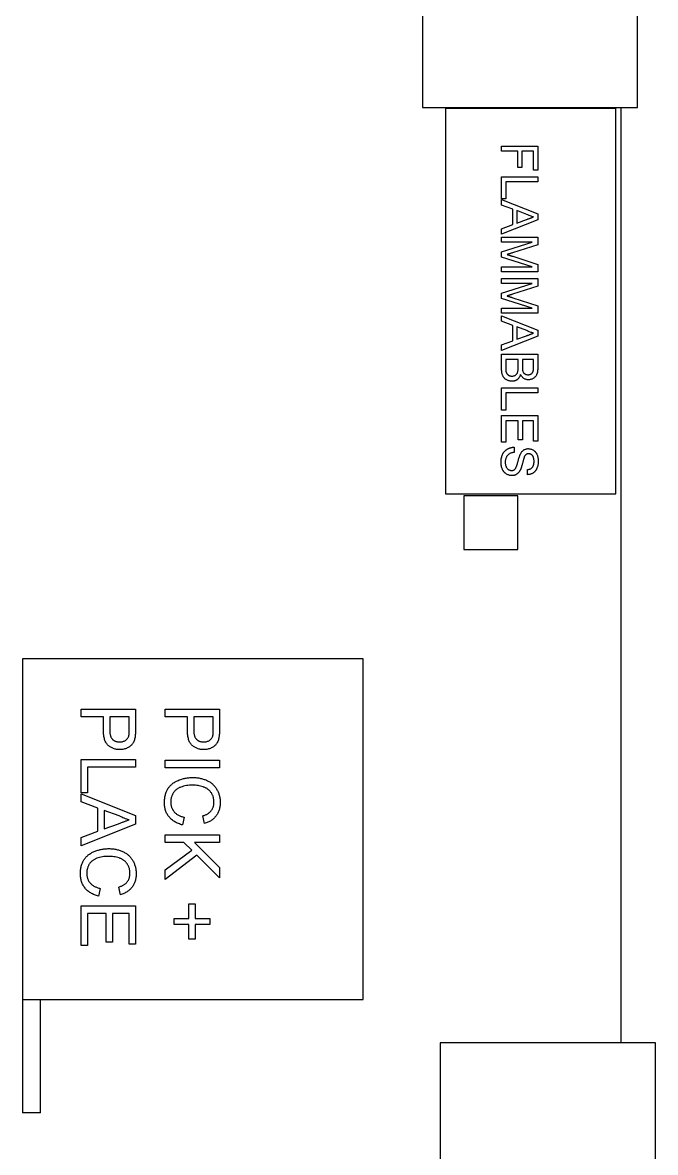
# Model space of a CAD drawing. Header units: inches. Extents: x -978 to -2, y 48 to 749.
# Drawn here: x -72.7 to -2.1, y 248.1 to 374.1 of the extents above; entities that cross this region are included whole.
import ezdxf

# ---------------------------------------------------------------- set-up
doc = ezdxf.new("R2010")
doc.units = ezdxf.units.IN
doc.header["$MEASUREMENT"] = 0

msp = doc.modelspace()

# ---------------------------------------------------------------- linework, layer by layer
at = {"color": 7, "linetype": 'Continuous', "lineweight": 25}
for p, q in [((-28.12, 441.6), (-28.12, 364.6)), ((-4.12, 364.6), (-4.12, 441.6)), ((-28.12, 364.6), (-4.12, 364.6)), ((-25.56, 364.48), (-25.56, 321.48)), ((-6.56, 364.48), (-25.56, 364.48)), ((-6.56, 321.48), (-6.56, 364.48)), ((-6, 364.6), (-6, 260.28)), ((-19.31, 360.29), (-15.26, 360.29)), ((-19.31, 359.72), (-19.31, 360.29)), ((-17.49, 359.72), (-19.31, 359.72)), ((-17.49, 357.91), (-17.49, 359.72)), ((-17.03, 359.72), (-17.03, 357.91)), ((-15.73, 359.72), (-17.03, 359.72)), ((-15.73, 357.6), (-15.73, 359.72)), ((-15.26, 360.29), (-15.26, 357.6)), ((-17.03, 357.91), (-17.49, 357.91)), ((-19.31, 356.87), (-15.26, 356.87)), ((-19.31, 354.38), (-19.31, 356.87)), ((-15.26, 357.6), (-15.73, 357.6)), ((-15.26, 356.87), (-15.26, 356.3)), ((-18.84, 356.3), (-18.84, 354.38)), ((-15.26, 356.3), (-18.84, 356.3)), ((-18.84, 354.38), (-19.31, 354.38)), ((-19.31, 354.31), (-15.26, 352.71)), ((-19.31, 353.71), (-19.31, 354.31)), ((-18.06, 353.25), (-19.31, 353.71)), ((-18.06, 351.52), (-18.06, 353.25)), ((-17.6, 353.08), (-17.6, 351.7)), ((-16.48, 352.66), (-17.6, 353.08)), ((-15.26, 352.06), (-19.31, 350.46)), ((-17.6, 351.7), (-16.53, 352.09)), ((-15.26, 352.71), (-15.26, 352.06)), ((-19.31, 351.06), (-18.06, 351.52)), ((-19.31, 350.46), (-19.31, 351.06)), ((-19.31, 350.13), (-15.26, 350.13)), ((-19.31, 349.56), (-19.31, 350.13)), ((-19.31, 348.49), (-15.89, 349.56)), ((-15.89, 349.56), (-19.31, 349.56)), ((-15.26, 349.27), (-18.1, 348.37)), ((-15.26, 350.13), (-15.26, 349.27)), ((-19.31, 347.89), (-19.31, 348.49)), ((-15.89, 346.81), (-19.31, 347.89)), ((-18.05, 347.99), (-15.26, 347.09)), ((-19.31, 346.81), (-15.89, 346.81)), ((-19.31, 346.24), (-19.31, 346.81)), ((-15.26, 347.09), (-15.26, 346.24)), ((-15.26, 346.24), (-19.31, 346.24)), ((-19.31, 345.51), (-15.26, 345.51)), ((-19.31, 344.94), (-19.31, 345.51)), ((-15.26, 345.51), (-15.26, 344.66)), ((-19.31, 343.87), (-15.89, 344.94)), ((-15.89, 344.94), (-19.31, 344.94)), ((-15.26, 344.66), (-18.1, 343.75)), ((-19.31, 343.28), (-19.31, 343.87)), ((-15.89, 342.2), (-19.31, 343.28)), ((-18.05, 343.37), (-15.26, 342.48)), ((-19.31, 342.2), (-15.89, 342.2)), ((-19.31, 341.63), (-19.31, 342.2)), ((-15.26, 341.63), (-19.31, 341.63)), ((-15.26, 342.48), (-15.26, 341.63)), ((-19.31, 341.35), (-15.26, 339.74)), ((-19.31, 340.74), (-19.31, 341.35)), ((-18.06, 340.28), (-19.31, 340.74)), ((-18.06, 338.56), (-18.06, 340.28)), ((-15.26, 339.1), (-19.31, 337.49)), ((-17.6, 340.11), (-17.6, 338.73)), ((-16.48, 339.7), (-17.6, 340.11)), ((-17.6, 338.73), (-16.53, 339.12)), ((-15.26, 339.74), (-15.26, 339.1)), ((-19.31, 338.1), (-18.06, 338.56)), ((-19.31, 337.49), (-19.31, 338.1)), ((-19.31, 337.06), (-15.26, 337.06)), ((-19.31, 335.54), (-19.31, 337.06)), ((-17.44, 336.49), (-18.84, 336.49)), ((-18.84, 336.49), (-18.84, 335.54)), ((-17.44, 335.6), (-17.44, 336.49)), ((-16.97, 336.49), (-16.97, 335.66)), ((-15.73, 336.49), (-16.97, 336.49)), ((-15.73, 335.72), (-15.73, 336.49)), ((-15.26, 337.06), (-15.26, 335.55)), ((-19.31, 333.33), (-15.26, 333.33)), ((-19.31, 330.84), (-19.31, 333.33)), ((-18.84, 332.76), (-18.84, 330.84)), ((-15.26, 332.76), (-18.84, 332.76)), ((-15.26, 333.33), (-15.26, 332.76)), ((-18.84, 330.84), (-19.31, 330.84)), ((-19.31, 330.22), (-15.26, 330.22)), ((-19.31, 327.26), (-19.31, 330.22)), ((-15.26, 330.22), (-15.26, 327.37)), ((-18.84, 329.65), (-18.84, 327.26)), ((-17.44, 329.65), (-18.84, 329.65)), ((-17.44, 327.52), (-17.44, 329.65)), ((-16.97, 329.65), (-16.97, 327.52)), ((-15.73, 329.65), (-16.97, 329.65)), ((-15.73, 327.37), (-15.73, 329.65)), ((-18.84, 327.26), (-19.31, 327.26)), ((-17.91, 326.69), (-17.91, 326.12)), ((-16.97, 327.52), (-17.44, 327.52)), ((-15.26, 327.37), (-15.73, 327.37)), ((-16.4, 323.63), (-16.4, 324.2)), ((-25.56, 321.48), (-6.56, 321.48)), ((-17.5, 321.28), (-23.5, 321.28)), ((-23.5, 321.28), (-23.5, 315.28)), ((-17.5, 315.28), (-17.5, 321.28)), ((-23.5, 315.28), (-17.5, 315.28)), ((-72.74, 303.11), (-72.74, 252.48)), ((-34.74, 303.11), (-72.74, 303.11)), ((-34.74, 265.11), (-34.74, 303.11)), ((-66.21, 297.48), (-60.14, 297.48)), ((-66.21, 296.63), (-66.21, 297.48)), ((-60.14, 297.48), (-60.14, 295.25)), ((-56.84, 297.48), (-50.77, 297.48)), ((-56.84, 296.63), (-56.84, 297.48)), ((-50.77, 297.48), (-50.77, 295.25)), ((-63.72, 296.63), (-66.21, 296.63)), ((-63.72, 295.14), (-63.72, 296.63)), ((-63.02, 296.63), (-63.02, 295.16)), ((-60.84, 296.63), (-63.02, 296.63)), ((-60.84, 295.18), (-60.84, 296.63)), ((-54.35, 296.63), (-56.84, 296.63)), ((-54.35, 295.14), (-54.35, 296.63)), ((-53.65, 296.63), (-53.65, 295.16)), ((-51.47, 296.63), (-53.65, 296.63)), ((-51.47, 295.18), (-51.47, 296.63)), ((-66.21, 291.88), (-60.14, 291.88)), ((-66.21, 288.15), (-66.21, 291.88)), ((-60.14, 291.88), (-60.14, 291.03)), ((-56.84, 291.81), (-50.77, 291.81)), ((-56.84, 290.95), (-56.84, 291.81)), ((-50.77, 291.81), (-50.77, 290.95)), ((-65.51, 291.03), (-65.51, 288.15)), ((-60.14, 291.03), (-65.51, 291.03)), ((-50.77, 290.95), (-56.84, 290.95)), ((-65.51, 288.15), (-66.21, 288.15)), ((-66.21, 288.05), (-60.14, 285.64)), ((-66.21, 287.14), (-66.21, 288.05)), ((-64.34, 286.45), (-66.21, 287.14)), ((-64.34, 283.86), (-64.34, 286.45)), ((-63.64, 286.19), (-63.64, 284.12)), ((-61.96, 285.57), (-63.64, 286.19)), ((-60.14, 285.64), (-60.14, 284.67)), ((-54.7, 285.43), (-54.9, 284.57)), ((-52.46, 284.73), (-52.64, 285.58)), ((-60.14, 284.67), (-66.21, 282.26)), ((-66.21, 283.17), (-64.34, 283.86)), ((-63.64, 284.12), (-62.05, 284.71)), ((-66.21, 282.26), (-66.21, 283.17)), ((-56.84, 283.48), (-50.77, 283.48)), ((-56.84, 282.63), (-56.84, 283.48)), ((-54.74, 282.63), (-56.84, 282.63)), ((-53.85, 281.74), (-54.74, 282.63)), ((-53.57, 282.63), (-50.77, 279.83)), ((-50.77, 282.63), (-53.57, 282.63)), ((-50.77, 283.48), (-50.77, 282.63)), ((-56.84, 279.56), (-53.85, 281.74)), ((-53.31, 281.2), (-56.84, 278.5)), ((-50.77, 278.66), (-53.31, 281.2)), ((-50.77, 279.83), (-50.77, 278.66)), ((-56.84, 278.5), (-56.84, 279.56)), ((-64.07, 277.49), (-64.27, 276.64)), ((-61.83, 276.79), (-62.01, 277.65)), ((-66.21, 275.55), (-60.14, 275.55)), ((-66.21, 271.12), (-66.21, 275.55)), ((-65.51, 274.69), (-65.51, 271.12)), ((-63.41, 274.69), (-65.51, 274.69)), ((-63.41, 271.5), (-63.41, 274.69)), ((-62.71, 274.69), (-62.71, 271.5)), ((-60.84, 274.69), (-62.71, 274.69)), ((-60.84, 271.27), (-60.84, 274.69)), ((-60.14, 275.55), (-60.14, 271.27)), ((-54.19, 275.78), (-53.49, 275.78)), ((-54.19, 274.15), (-54.19, 275.78)), ((-53.49, 275.78), (-53.49, 274.15)), ((-55.83, 274.15), (-54.19, 274.15)), ((-55.83, 273.45), (-55.83, 274.15)), ((-54.19, 273.45), (-55.83, 273.45)), ((-54.19, 271.82), (-54.19, 273.45)), ((-53.49, 274.15), (-51.86, 274.15)), ((-53.49, 273.45), (-53.49, 271.82)), ((-51.86, 273.45), (-53.49, 273.45)), ((-51.86, 274.15), (-51.86, 273.45)), ((-65.51, 271.12), (-66.21, 271.12)), ((-62.71, 271.5), (-63.41, 271.5)), ((-60.14, 271.27), (-60.84, 271.27)), ((-53.49, 271.82), (-54.19, 271.82)), ((-72.74, 265.11), (-34.74, 265.11)), ((-70.74, 252.48), (-70.74, 265.11)), ((-26.14, 260.28), (-26.14, 183.28)), ((-2.14, 260.28), (-26.14, 260.28)), ((-2.14, 183.28), (-2.14, 260.28)), ((-70.74, 252.48), (-72.74, 252.48))]:
    msp.add_line(p, q, dxfattribs=at)
for points, knots in [([(-16.53, 352.09), (-16.49, 352.1), (-16.41, 352.13), (-16.3, 352.18), (-16.18, 352.22), (-16.08, 352.26), (-15.98, 352.29), (-15.89, 352.32), (-15.81, 352.36), (-15.76, 352.38), (-15.73, 352.39)], [0, 0, 0, 0, 0.153148, 0.299433, 0.436426, 0.565671, 0.686508, 0.799269, 0.903395, 1, 1, 1, 1]), ([(-15.73, 352.39), (-15.79, 352.4), (-15.92, 352.43), (-16.11, 352.5), (-16.3, 352.57), (-16.42, 352.63), (-16.48, 352.66)], [0, 0, 0, 0, 0.247294, 0.495608, 0.746359, 1, 1, 1, 1]), ([(-18.1, 348.37), (-18.13, 348.36), (-18.2, 348.34), (-18.29, 348.31), (-18.37, 348.28), (-18.45, 348.26), (-18.52, 348.24), (-18.58, 348.22), (-18.64, 348.2), (-18.68, 348.19), (-18.69, 348.19)], [0, 0, 0, 0, 0.162526, 0.314315, 0.454978, 0.584519, 0.704567, 0.813495, 0.911681, 1, 1, 1, 1]), ([(-18.69, 348.19), (-18.68, 348.18), (-18.63, 348.17), (-18.57, 348.15), (-18.5, 348.13), (-18.42, 348.1), (-18.34, 348.08), (-18.25, 348.05), (-18.15, 348.02), (-18.09, 348), (-18.05, 347.99)], [0, 0, 0, 0, 0.089205, 0.189833, 0.299233, 0.419261, 0.549207, 0.689074, 0.839579, 1, 1, 1, 1]), ([(-18.1, 343.75), (-18.13, 343.74), (-18.2, 343.72), (-18.29, 343.7), (-18.37, 343.67), (-18.45, 343.65), (-18.52, 343.62), (-18.58, 343.6), (-18.64, 343.59), (-18.68, 343.58), (-18.69, 343.57)], [0, 0, 0, 0, 0.162526, 0.314315, 0.454978, 0.584519, 0.704567, 0.813495, 0.911681, 1, 1, 1, 1]), ([(-18.69, 343.57), (-18.68, 343.56), (-18.63, 343.55), (-18.57, 343.53), (-18.5, 343.51), (-18.42, 343.49), (-18.34, 343.46), (-18.25, 343.43), (-18.15, 343.4), (-18.09, 343.38), (-18.05, 343.37)], [0, 0, 0, 0, 0.089205, 0.189833, 0.299233, 0.419261, 0.549207, 0.689074, 0.839579, 1, 1, 1, 1]), ([(-16.53, 339.12), (-16.49, 339.14), (-16.41, 339.17), (-16.3, 339.21), (-16.18, 339.25), (-16.08, 339.29), (-15.98, 339.33), (-15.89, 339.36), (-15.81, 339.39), (-15.76, 339.41), (-15.73, 339.42)], [0, 0, 0, 0, 0.153148, 0.299433, 0.436426, 0.565671, 0.686508, 0.799269, 0.903395, 1, 1, 1, 1]), ([(-15.73, 339.42), (-15.79, 339.44), (-15.92, 339.47), (-16.11, 339.53), (-16.3, 339.61), (-16.42, 339.67), (-16.48, 339.7)], [0, 0, 0, 0, 0.247294, 0.495608, 0.746359, 1, 1, 1, 1]), ([(-18.15, 334.06), (-18.19, 334.06), (-18.29, 334.06), (-18.42, 334.08), (-18.55, 334.12), (-18.67, 334.17), (-18.78, 334.23), (-18.88, 334.3), (-18.97, 334.38), (-19.05, 334.46), (-19.11, 334.56), (-19.16, 334.66), (-19.21, 334.78), (-19.24, 334.9), (-19.27, 335.04), (-19.29, 335.2), (-19.31, 335.37), (-19.31, 335.48), (-19.31, 335.54)], [0, 0, 0, 0, 0.064255, 0.12736, 0.189472, 0.251721, 0.312027, 0.368675, 0.422681, 0.47406, 0.525774, 0.579622, 0.637375, 0.6984, 0.764357, 0.836315, 0.914678, 1, 1, 1, 1]), ([(-18.84, 335.54), (-18.84, 335.5), (-18.84, 335.43), (-18.84, 335.33), (-18.83, 335.25), (-18.82, 335.21), (-18.82, 335.19)], [0, 0, 0, 0, 0.329395, 0.60519, 0.827887, 1, 1, 1, 1]), ([(-18.82, 335.19), (-18.82, 335.16), (-18.8, 335.11), (-18.78, 335.03), (-18.75, 334.96), (-18.71, 334.9), (-18.67, 334.84), (-18.61, 334.79), (-18.55, 334.74), (-18.48, 334.7), (-18.41, 334.67), (-18.32, 334.64), (-18.23, 334.63), (-18.17, 334.63), (-18.14, 334.63)], [0, 0, 0, 0, 0.088971, 0.172271, 0.250312, 0.324655, 0.397844, 0.473301, 0.551826, 0.634749, 0.721766, 0.810393, 0.903175, 1, 1, 1, 1]), ([(-18.14, 334.63), (-18.1, 334.63), (-18.03, 334.63), (-17.93, 334.65), (-17.83, 334.68), (-17.74, 334.73), (-17.67, 334.79), (-17.6, 334.86), (-17.55, 334.95), (-17.5, 335.04), (-17.48, 335.15), (-17.46, 335.28), (-17.44, 335.43), (-17.44, 335.54), (-17.44, 335.6)], [0, 0, 0, 0, 0.08014, 0.156281, 0.229406, 0.301799, 0.372743, 0.442668, 0.513321, 0.586548, 0.668323, 0.763677, 0.874081, 1, 1, 1, 1]), ([(-16.97, 335.66), (-16.97, 335.63), (-16.97, 335.58), (-16.97, 335.5), (-16.97, 335.43), (-16.96, 335.37), (-16.96, 335.31), (-16.95, 335.26), (-16.94, 335.21), (-16.93, 335.19), (-16.93, 335.17)], [0, 0, 0, 0, 0.16698, 0.320807, 0.463135, 0.594248, 0.712367, 0.819455, 0.915752, 1, 1, 1, 1]), ([(-16.93, 335.17), (-16.92, 335.14), (-16.89, 335.08), (-16.85, 335), (-16.79, 334.93), (-16.72, 334.88), (-16.64, 334.83), (-16.56, 334.8), (-16.46, 334.79), (-16.4, 334.78), (-16.36, 334.78)], [0, 0, 0, 0, 0.132377, 0.255195, 0.373722, 0.490011, 0.607812, 0.73111, 0.859997, 1, 1, 1, 1]), ([(-16.36, 334.78), (-16.33, 334.78), (-16.26, 334.78), (-16.17, 334.8), (-16.08, 334.83), (-16, 334.87), (-15.93, 334.92), (-15.87, 334.98), (-15.82, 335.06), (-15.79, 335.12), (-15.77, 335.18), (-15.76, 335.24), (-15.75, 335.3), (-15.74, 335.37), (-15.74, 335.45), (-15.73, 335.53), (-15.73, 335.62), (-15.73, 335.69), (-15.73, 335.72)], [0, 0, 0, 0, 0.076011, 0.148136, 0.217788, 0.286768, 0.354043, 0.418611, 0.483636, 0.55023, 0.586928, 0.629158, 0.677238, 0.730043, 0.788863, 0.85375, 0.92411, 1, 1, 1, 1]), ([(-15.26, 335.55), (-15.26, 335.51), (-15.26, 335.44), (-15.27, 335.33), (-15.28, 335.23), (-15.29, 335.13), (-15.31, 335.04), (-15.33, 334.96), (-15.36, 334.88), (-15.4, 334.78), (-15.45, 334.67), (-15.54, 334.56), (-15.65, 334.45), (-15.77, 334.37), (-15.9, 334.3), (-16.03, 334.25), (-16.17, 334.22), (-16.26, 334.21), (-16.31, 334.21)], [0, 0, 0, 0, 0.058732, 0.114603, 0.167657, 0.217967, 0.265775, 0.311171, 0.353792, 0.394745, 0.472806, 0.549192, 0.62478, 0.702625, 0.779741, 0.854063, 0.927155, 1, 1, 1, 1]), ([(-17.18, 334.82), (-17.19, 334.79), (-17.21, 334.73), (-17.24, 334.65), (-17.28, 334.57), (-17.32, 334.49), (-17.37, 334.42), (-17.42, 334.36), (-17.48, 334.3), (-17.54, 334.25), (-17.61, 334.21), (-17.68, 334.17), (-17.75, 334.13), (-17.82, 334.1), (-17.9, 334.08), (-17.98, 334.07), (-18.06, 334.06), (-18.12, 334.06), (-18.15, 334.06)], [0, 0, 0, 0, 0.070464, 0.137957, 0.203579, 0.267692, 0.330186, 0.391534, 0.452664, 0.513154, 0.573454, 0.632968, 0.692332, 0.751474, 0.812187, 0.872962, 0.93542, 1, 1, 1, 1]), ([(-16.31, 334.21), (-16.35, 334.21), (-16.44, 334.22), (-16.57, 334.25), (-16.69, 334.29), (-16.81, 334.36), (-16.92, 334.45), (-17.02, 334.55), (-17.11, 334.68), (-17.16, 334.77), (-17.18, 334.82)], [0, 0, 0, 0, 0.1158427, 0.2305685, 0.3473546, 0.4682527, 0.5923026, 0.7199702, 0.8556004, 1, 1, 1, 1]), ([(-19.36, 325), (-19.36, 325.04), (-19.36, 325.13), (-19.35, 325.25), (-19.34, 325.38), (-19.32, 325.49), (-19.29, 325.6), (-19.26, 325.71), (-19.23, 325.81), (-19.19, 325.9), (-19.15, 325.99), (-19.1, 326.07), (-19.04, 326.15), (-18.98, 326.23), (-18.91, 326.3), (-18.84, 326.36), (-18.76, 326.42), (-18.68, 326.48), (-18.59, 326.52), (-18.5, 326.57), (-18.41, 326.6), (-18.32, 326.63), (-18.22, 326.66), (-18.12, 326.68), (-18.01, 326.69), (-17.94, 326.69), (-17.91, 326.69)], [0, 0, 0, 0, 0.052493, 0.102825, 0.151397, 0.198033, 0.242876, 0.285999, 0.327849, 0.368395, 0.407852, 0.446838, 0.485166, 0.523341, 0.561602, 0.59992, 0.638496, 0.677791, 0.71729, 0.756605, 0.796068, 0.835886, 0.875714, 0.916263, 0.95776, 1, 1, 1, 1]), ([(-17.19, 325.94), (-17.17, 325.99), (-17.12, 326.08), (-17.03, 326.2), (-16.93, 326.31), (-16.82, 326.39), (-16.71, 326.46), (-16.58, 326.5), (-16.45, 326.53), (-16.36, 326.54), (-16.32, 326.54)], [0, 0, 0, 0, 0.144805, 0.279512, 0.406394, 0.527502, 0.645393, 0.761885, 0.878942, 1, 1, 1, 1]), ([(-16.32, 326.54), (-16.27, 326.53), (-16.17, 326.53), (-16.02, 326.5), (-15.88, 326.44), (-15.77, 326.38), (-15.69, 326.32), (-15.62, 326.27), (-15.57, 326.22), (-15.52, 326.15), (-15.47, 326.09), (-15.42, 326.02), (-15.38, 325.94), (-15.33, 325.84), (-15.28, 325.69), (-15.24, 325.52), (-15.22, 325.33), (-15.21, 325.2), (-15.21, 325.13)], [0, 0, 0, 0, 0.074995, 0.149165, 0.223664, 0.300412, 0.33957, 0.378921, 0.418096, 0.45823, 0.498427, 0.539708, 0.582216, 0.625824, 0.715481, 0.807384, 0.901634, 1, 1, 1, 1]), ([(-17.91, 326.12), (-17.96, 326.12), (-18.06, 326.1), (-18.2, 326.07), (-18.32, 326.03), (-18.43, 325.97), (-18.53, 325.9), (-18.62, 325.82), (-18.7, 325.71), (-18.77, 325.59), (-18.82, 325.46), (-18.86, 325.32), (-18.89, 325.18), (-18.89, 325.07), (-18.89, 325.02)], [0, 0, 0, 0, 0.093796, 0.180188, 0.260363, 0.334847, 0.407093, 0.481448, 0.559271, 0.64227, 0.728586, 0.815978, 0.906035, 1, 1, 1, 1]), ([(-17.64, 324.53), (-17.63, 324.54), (-17.62, 324.58), (-17.6, 324.63), (-17.58, 324.7), (-17.56, 324.77), (-17.53, 324.86), (-17.51, 324.96), (-17.48, 325.08), (-17.44, 325.19), (-17.41, 325.32), (-17.38, 325.43), (-17.35, 325.54), (-17.32, 325.63), (-17.28, 325.72), (-17.25, 325.8), (-17.22, 325.87), (-17.2, 325.92), (-17.19, 325.94)], [0, 0, 0, 0, 0.0312, 0.070487, 0.117215, 0.171576, 0.234122, 0.303963, 0.382156, 0.467646, 0.554335, 0.635074, 0.710037, 0.779092, 0.842966, 0.901001, 0.953246, 1, 1, 1, 1]), ([(-16.64, 325.82), (-16.65, 325.81), (-16.68, 325.78), (-16.71, 325.72), (-16.75, 325.65), (-16.78, 325.56), (-16.82, 325.46), (-16.85, 325.35), (-16.89, 325.22), (-16.93, 325.08), (-16.96, 324.94), (-17, 324.8), (-17.03, 324.68), (-17.06, 324.57), (-17.09, 324.47), (-17.12, 324.38), (-17.15, 324.3), (-17.17, 324.25), (-17.18, 324.23)], [0, 0, 0, 0, 0.032743, 0.07241, 0.119611, 0.174673, 0.237345, 0.308352, 0.38763, 0.474784, 0.563332, 0.645136, 0.720203, 0.789134, 0.851497, 0.907331, 0.956969, 1, 1, 1, 1]), ([(-16.28, 325.97), (-16.32, 325.96), (-16.38, 325.96), (-16.48, 325.93), (-16.57, 325.89), (-16.61, 325.84), (-16.64, 325.82)], [0, 0, 0, 0, 0.262741, 0.509957, 0.753327, 1, 1, 1, 1]), ([(-15.21, 325.13), (-15.21, 325.06), (-15.22, 324.92), (-15.24, 324.72), (-15.29, 324.53), (-15.34, 324.38), (-15.39, 324.27), (-15.43, 324.19), (-15.48, 324.12), (-15.53, 324.05), (-15.58, 323.99), (-15.64, 323.93), (-15.71, 323.88), (-15.8, 323.81), (-15.92, 323.74), (-16.07, 323.69), (-16.23, 323.64), (-16.35, 323.64), (-16.4, 323.63)], [0, 0, 0, 0, 0.100475, 0.195644, 0.286083, 0.372983, 0.415026, 0.456052, 0.495939, 0.535566, 0.574087, 0.612519, 0.651081, 0.689513, 0.766237, 0.84235, 0.919974, 1, 1, 1, 1]), ([(-16.4, 324.2), (-16.37, 324.21), (-16.32, 324.21), (-16.24, 324.23), (-16.16, 324.26), (-16.09, 324.28), (-16.02, 324.32), (-15.96, 324.36), (-15.91, 324.41), (-15.86, 324.46), (-15.82, 324.52), (-15.78, 324.58), (-15.75, 324.66), (-15.72, 324.73), (-15.7, 324.82), (-15.69, 324.91), (-15.68, 325.01), (-15.68, 325.08), (-15.68, 325.11)], [0, 0, 0, 0, 0.067155, 0.131403, 0.192732, 0.251253, 0.307704, 0.362699, 0.417778, 0.472304, 0.527873, 0.58523, 0.645057, 0.707952, 0.774434, 0.84494, 0.920404, 1, 1, 1, 1]), ([(-15.68, 325.11), (-15.68, 325.15), (-15.68, 325.22), (-15.69, 325.32), (-15.7, 325.41), (-15.72, 325.49), (-15.75, 325.57), (-15.77, 325.64), (-15.81, 325.71), (-15.85, 325.76), (-15.9, 325.81), (-15.95, 325.85), (-16, 325.89), (-16.05, 325.92), (-16.1, 325.94), (-16.16, 325.95), (-16.22, 325.96), (-16.26, 325.97), (-16.28, 325.97)], [0, 0, 0, 0, 0.091511, 0.177143, 0.257108, 0.331198, 0.400592, 0.465625, 0.526973, 0.585443, 0.641399, 0.695044, 0.746782, 0.796959, 0.847545, 0.897439, 0.947649, 1, 1, 1, 1]), ([(-18.16, 323.53), (-18.21, 323.53), (-18.32, 323.54), (-18.47, 323.57), (-18.62, 323.63), (-18.74, 323.69), (-18.83, 323.76), (-18.9, 323.81), (-18.96, 323.87), (-19.01, 323.93), (-19.07, 324), (-19.12, 324.07), (-19.16, 324.15), (-19.22, 324.26), (-19.27, 324.41), (-19.32, 324.6), (-19.35, 324.79), (-19.36, 324.93), (-19.36, 325)], [0, 0, 0, 0, 0.074816, 0.148535, 0.223872, 0.301297, 0.340894, 0.38034, 0.420127, 0.45995, 0.500831, 0.541907, 0.584439, 0.62808, 0.717267, 0.80786, 0.901925, 1, 1, 1, 1]), ([(-18.89, 325.02), (-18.89, 324.98), (-18.89, 324.89), (-18.87, 324.76), (-18.84, 324.64), (-18.8, 324.53), (-18.75, 324.43), (-18.69, 324.34), (-18.62, 324.26), (-18.53, 324.2), (-18.45, 324.16), (-18.36, 324.12), (-18.28, 324.1), (-18.22, 324.1), (-18.19, 324.1)], [0, 0, 0, 0, 0.105584, 0.205868, 0.300947, 0.393002, 0.480949, 0.562874, 0.641461, 0.717742, 0.791772, 0.862716, 0.931777, 1, 1, 1, 1]), ([(-18.19, 324.1), (-18.16, 324.1), (-18.1, 324.1), (-18.02, 324.12), (-17.94, 324.15), (-17.87, 324.2), (-17.8, 324.26), (-17.74, 324.33), (-17.69, 324.42), (-17.66, 324.49), (-17.64, 324.53)], [0, 0, 0, 0, 0.1177675, 0.2301764, 0.339843, 0.4506253, 0.5669429, 0.6960213, 0.8394384, 1, 1, 1, 1]), ([(-17.18, 324.23), (-17.19, 324.2), (-17.22, 324.14), (-17.27, 324.06), (-17.31, 323.99), (-17.36, 323.92), (-17.42, 323.86), (-17.47, 323.8), (-17.53, 323.75), (-17.59, 323.7), (-17.65, 323.66), (-17.72, 323.62), (-17.79, 323.6), (-17.86, 323.57), (-17.93, 323.55), (-18, 323.54), (-18.08, 323.53), (-18.13, 323.53), (-18.16, 323.53)], [0, 0, 0, 0, 0.074931, 0.147078, 0.216364, 0.282503, 0.346688, 0.408836, 0.469262, 0.528432, 0.587001, 0.644416, 0.702189, 0.759767, 0.81849, 0.877633, 0.93802, 1, 1, 1, 1]), ([(-61.89, 292.97), (-61.95, 292.97), (-62.07, 292.98), (-62.26, 293), (-62.43, 293.03), (-62.6, 293.09), (-62.76, 293.15), (-62.91, 293.23), (-63.06, 293.33), (-63.19, 293.44), (-63.32, 293.57), (-63.43, 293.73), (-63.52, 293.9), (-63.59, 294.11), (-63.65, 294.33), (-63.69, 294.58), (-63.72, 294.85), (-63.72, 295.04), (-63.72, 295.14)], [0, 0, 0, 0, 0.058048, 0.114213, 0.168892, 0.222626, 0.275651, 0.328725, 0.381659, 0.435953, 0.491264, 0.548993, 0.610417, 0.676248, 0.747409, 0.824866, 0.909026, 1, 1, 1, 1]), ([(-63.02, 295.16), (-63.02, 295.11), (-63.02, 294.99), (-63.01, 294.83), (-62.98, 294.68), (-62.95, 294.55), (-62.91, 294.42), (-62.86, 294.31), (-62.8, 294.22), (-62.73, 294.13), (-62.66, 294.06), (-62.57, 294), (-62.48, 293.94), (-62.38, 293.9), (-62.27, 293.87), (-62.16, 293.85), (-62.04, 293.83), (-61.96, 293.83), (-61.91, 293.83)], [0, 0, 0, 0, 0.087731, 0.169006, 0.244802, 0.314232, 0.378942, 0.439172, 0.495787, 0.549435, 0.602, 0.654255, 0.706905, 0.761202, 0.816862, 0.87467, 0.936008, 1, 1, 1, 1]), ([(-60.9, 294.48), (-60.89, 294.5), (-60.88, 294.54), (-60.87, 294.6), (-60.86, 294.67), (-60.86, 294.75), (-60.85, 294.85), (-60.85, 294.95), (-60.85, 295.06), (-60.84, 295.14), (-60.84, 295.18)], [0, 0, 0, 0, 0.076383, 0.165986, 0.270715, 0.388824, 0.520602, 0.666029, 0.825243, 1, 1, 1, 1]), ([(-60.14, 295.25), (-60.14, 295.16), (-60.15, 294.99), (-60.16, 294.75), (-60.17, 294.54), (-60.19, 294.41), (-60.2, 294.35)], [0, 0, 0, 0, 0.307163, 0.576853, 0.806633, 1, 1, 1, 1]), ([(-52.52, 292.97), (-52.58, 292.97), (-52.7, 292.98), (-52.88, 293), (-53.06, 293.03), (-53.22, 293.09), (-53.39, 293.15), (-53.54, 293.23), (-53.68, 293.33), (-53.82, 293.44), (-53.95, 293.57), (-54.06, 293.73), (-54.15, 293.9), (-54.22, 294.11), (-54.28, 294.33), (-54.32, 294.58), (-54.34, 294.85), (-54.35, 295.04), (-54.35, 295.14)], [0, 0, 0, 0, 0.058048, 0.114213, 0.168892, 0.222626, 0.275651, 0.328725, 0.381659, 0.435953, 0.491264, 0.548993, 0.610417, 0.676248, 0.747409, 0.824866, 0.909026, 1, 1, 1, 1]), ([(-53.65, 295.16), (-53.65, 295.11), (-53.65, 294.99), (-53.63, 294.83), (-53.61, 294.68), (-53.58, 294.55), (-53.54, 294.42), (-53.49, 294.31), (-53.43, 294.22), (-53.36, 294.13), (-53.28, 294.06), (-53.2, 294), (-53.11, 293.94), (-53.01, 293.9), (-52.9, 293.87), (-52.79, 293.85), (-52.67, 293.83), (-52.58, 293.83), (-52.54, 293.83)], [0, 0, 0, 0, 0.087731, 0.169006, 0.244802, 0.314232, 0.378942, 0.439172, 0.495787, 0.549435, 0.602, 0.654255, 0.706905, 0.761202, 0.816862, 0.87467, 0.936008, 1, 1, 1, 1]), ([(-51.52, 294.48), (-51.52, 294.5), (-51.51, 294.54), (-51.5, 294.6), (-51.49, 294.67), (-51.48, 294.75), (-51.48, 294.85), (-51.47, 294.95), (-51.47, 295.06), (-51.47, 295.14), (-51.47, 295.18)], [0, 0, 0, 0, 0.076383, 0.165986, 0.270715, 0.388824, 0.520602, 0.666029, 0.825243, 1, 1, 1, 1]), ([(-50.77, 295.25), (-50.77, 295.16), (-50.77, 294.99), (-50.78, 294.75), (-50.8, 294.54), (-50.82, 294.41), (-50.83, 294.35)], [0, 0, 0, 0, 0.307163, 0.576853, 0.806633, 1, 1, 1, 1]), ([(-61.91, 293.83), (-61.85, 293.83), (-61.73, 293.83), (-61.56, 293.87), (-61.4, 293.92), (-61.26, 294), (-61.13, 294.1), (-61.03, 294.21), (-60.95, 294.34), (-60.91, 294.43), (-60.9, 294.48)], [0, 0, 0, 0, 0.142895, 0.27688, 0.405407, 0.531833, 0.654225, 0.769811, 0.88411, 1, 1, 1, 1]), ([(-60.2, 294.35), (-60.21, 294.28), (-60.24, 294.15), (-60.3, 293.96), (-60.38, 293.78), (-60.48, 293.62), (-60.59, 293.48), (-60.73, 293.35), (-60.89, 293.24), (-61.07, 293.15), (-61.26, 293.07), (-61.46, 293.01), (-61.67, 292.98), (-61.81, 292.97), (-61.89, 292.97)], [0, 0, 0, 0, 0.089242, 0.172977, 0.252655, 0.328953, 0.404688, 0.481499, 0.56187, 0.645629, 0.732291, 0.819179, 0.908075, 1, 1, 1, 1]), ([(-52.54, 293.83), (-52.48, 293.83), (-52.36, 293.83), (-52.19, 293.87), (-52.03, 293.92), (-51.88, 294), (-51.76, 294.1), (-51.66, 294.21), (-51.57, 294.34), (-51.54, 294.43), (-51.52, 294.48)], [0, 0, 0, 0, 0.142895, 0.27688, 0.405407, 0.531833, 0.654225, 0.769811, 0.88411, 1, 1, 1, 1]), ([(-50.83, 294.35), (-50.84, 294.28), (-50.87, 294.15), (-50.93, 293.96), (-51.01, 293.78), (-51.11, 293.62), (-51.22, 293.48), (-51.36, 293.35), (-51.52, 293.24), (-51.69, 293.15), (-51.88, 293.07), (-52.09, 293.01), (-52.3, 292.98), (-52.44, 292.97), (-52.52, 292.97)], [0, 0, 0, 0, 0.089242, 0.172977, 0.252655, 0.328953, 0.404688, 0.481499, 0.56187, 0.645629, 0.732291, 0.819179, 0.908075, 1, 1, 1, 1]), ([(-56.92, 287.05), (-56.91, 287.13), (-56.91, 287.28), (-56.89, 287.51), (-56.86, 287.72), (-56.82, 287.92), (-56.76, 288.12), (-56.7, 288.3), (-56.62, 288.46), (-56.52, 288.62), (-56.42, 288.77), (-56.3, 288.91), (-56.17, 289.04), (-56.04, 289.16), (-55.89, 289.27), (-55.73, 289.37), (-55.55, 289.46), (-55.37, 289.55), (-55.18, 289.62), (-54.99, 289.69), (-54.79, 289.74), (-54.59, 289.78), (-54.39, 289.82), (-54.18, 289.84), (-53.97, 289.86), (-53.83, 289.86), (-53.76, 289.86)], [0, 0, 0, 0, 0.049196, 0.096248, 0.141349, 0.184656, 0.226059, 0.266173, 0.30529, 0.343245, 0.380877, 0.418496, 0.456319, 0.494237, 0.533024, 0.572473, 0.613079, 0.654934, 0.697397, 0.739884, 0.782195, 0.825062, 0.867987, 0.911411, 0.955372, 1, 1, 1, 1]), ([(-53.76, 289.86), (-53.68, 289.86), (-53.53, 289.86), (-53.31, 289.84), (-53.09, 289.81), (-52.88, 289.77), (-52.68, 289.72), (-52.49, 289.66), (-52.3, 289.59), (-52.12, 289.51), (-51.95, 289.42), (-51.79, 289.31), (-51.64, 289.2), (-51.5, 289.08), (-51.37, 288.95), (-51.26, 288.81), (-51.15, 288.66), (-51.05, 288.5), (-50.97, 288.34), (-50.9, 288.17), (-50.83, 287.99), (-50.78, 287.82), (-50.74, 287.63), (-50.71, 287.45), (-50.7, 287.26), (-50.69, 287.13), (-50.69, 287.07)], [0, 0, 0, 0, 0.049401, 0.097605, 0.144255, 0.189472, 0.233915, 0.277237, 0.319859, 0.361957, 0.403486, 0.443934, 0.483649, 0.522893, 0.561858, 0.600795, 0.640104, 0.679643, 0.7194, 0.758854, 0.798315, 0.837802, 0.877469, 0.917683, 0.958393, 1, 1, 1, 1]), ([(-53.76, 289.01), (-53.88, 289), (-54.12, 289), (-54.46, 288.96), (-54.78, 288.89), (-55.04, 288.81), (-55.22, 288.73), (-55.35, 288.67), (-55.47, 288.6), (-55.58, 288.52), (-55.68, 288.43), (-55.78, 288.33), (-55.86, 288.23), (-55.94, 288.12), (-56, 288), (-56.06, 287.89), (-56.11, 287.77), (-56.15, 287.64), (-56.18, 287.52), (-56.2, 287.39), (-56.21, 287.26), (-56.21, 287.17), (-56.22, 287.13)], [0, 0, 0, 0, 0.105343, 0.204375, 0.298069, 0.38707, 0.429726, 0.470901, 0.511122, 0.550179, 0.588354, 0.626683, 0.664452, 0.702515, 0.740481, 0.777618, 0.814716, 0.851527, 0.888098, 0.925112, 0.962104, 1, 1, 1, 1]), ([(-51.39, 287.11), (-51.39, 287.16), (-51.4, 287.27), (-51.41, 287.42), (-51.44, 287.57), (-51.47, 287.71), (-51.52, 287.84), (-51.58, 287.97), (-51.64, 288.09), (-51.72, 288.21), (-51.81, 288.31), (-51.9, 288.41), (-52, 288.5), (-52.11, 288.58), (-52.22, 288.66), (-52.35, 288.72), (-52.47, 288.78), (-52.66, 288.84), (-52.89, 288.91), (-53.17, 288.96), (-53.46, 289), (-53.66, 289), (-53.76, 289.01)], [0, 0, 0, 0, 0.046763, 0.091969, 0.135804, 0.178232, 0.219441, 0.260177, 0.30028, 0.340548, 0.380311, 0.419642, 0.459017, 0.498182, 0.53767, 0.577913, 0.618649, 0.660762, 0.745299, 0.829745, 0.914602, 1, 1, 1, 1]), ([(-54.9, 284.57), (-54.98, 284.59), (-55.13, 284.63), (-55.36, 284.72), (-55.57, 284.81), (-55.76, 284.92), (-55.95, 285.04), (-56.11, 285.16), (-56.26, 285.31), (-56.4, 285.46), (-56.52, 285.63), (-56.63, 285.81), (-56.72, 285.99), (-56.79, 286.19), (-56.85, 286.39), (-56.89, 286.6), (-56.91, 286.82), (-56.91, 286.97), (-56.92, 287.05)], [0, 0, 0, 0, 0.071578, 0.140016, 0.206197, 0.270156, 0.332001, 0.392755, 0.452579, 0.512253, 0.571532, 0.630152, 0.688769, 0.748164, 0.808703, 0.870256, 0.9339, 1, 1, 1, 1]), ([(-56.22, 287.13), (-56.21, 287.08), (-56.21, 286.97), (-56.19, 286.82), (-56.17, 286.67), (-56.12, 286.53), (-56.07, 286.4), (-56, 286.27), (-55.92, 286.15), (-55.83, 286.03), (-55.73, 285.92), (-55.62, 285.83), (-55.49, 285.74), (-55.36, 285.65), (-55.21, 285.59), (-55.05, 285.52), (-54.88, 285.47), (-54.76, 285.44), (-54.7, 285.43)], [0, 0, 0, 0, 0.063336, 0.125111, 0.184688, 0.24321, 0.300888, 0.35837, 0.415761, 0.474387, 0.533966, 0.594008, 0.655072, 0.71861, 0.784375, 0.852991, 0.9249, 1, 1, 1, 1]), ([(-52.64, 285.58), (-52.59, 285.6), (-52.49, 285.63), (-52.34, 285.69), (-52.2, 285.75), (-52.08, 285.82), (-51.97, 285.9), (-51.86, 285.98), (-51.77, 286.07), (-51.69, 286.16), (-51.62, 286.26), (-51.56, 286.36), (-51.51, 286.47), (-51.47, 286.58), (-51.43, 286.71), (-51.41, 286.83), (-51.4, 286.97), (-51.39, 287.06), (-51.39, 287.11)], [0, 0, 0, 0, 0.077231, 0.151165, 0.220785, 0.28715, 0.350632, 0.411307, 0.469964, 0.526707, 0.582498, 0.638509, 0.694918, 0.75242, 0.811251, 0.871856, 0.934644, 1, 1, 1, 1]), ([(-50.69, 287.07), (-50.69, 286.99), (-50.7, 286.85), (-50.72, 286.64), (-50.76, 286.44), (-50.81, 286.25), (-50.87, 286.07), (-50.95, 285.89), (-51.05, 285.73), (-51.15, 285.57), (-51.28, 285.42), (-51.41, 285.29), (-51.55, 285.17), (-51.71, 285.05), (-51.88, 284.96), (-52.06, 284.87), (-52.25, 284.79), (-52.39, 284.75), (-52.46, 284.73)], [0, 0, 0, 0, 0.068649, 0.134937, 0.198842, 0.261409, 0.322517, 0.382377, 0.442471, 0.502228, 0.562101, 0.621732, 0.681851, 0.742049, 0.803908, 0.867162, 0.932361, 1, 1, 1, 1]), ([(-62.05, 284.71), (-61.99, 284.73), (-61.87, 284.78), (-61.69, 284.84), (-61.53, 284.9), (-61.37, 284.96), (-61.23, 285.01), (-61.09, 285.06), (-60.96, 285.11), (-60.88, 285.14), (-60.84, 285.15)], [0, 0, 0, 0, 0.153148, 0.299433, 0.436426, 0.565671, 0.686508, 0.799269, 0.903395, 1, 1, 1, 1]), ([(-60.84, 285.15), (-60.94, 285.18), (-61.13, 285.22), (-61.41, 285.32), (-61.69, 285.43), (-61.87, 285.52), (-61.96, 285.57)], [0, 0, 0, 0, 0.2472941, 0.4956078, 0.7463592, 1, 1, 1, 1]), ([(-66.29, 279.11), (-66.29, 279.19), (-66.29, 279.35), (-66.27, 279.57), (-66.24, 279.79), (-66.19, 279.99), (-66.14, 280.18), (-66.07, 280.36), (-65.99, 280.53), (-65.9, 280.69), (-65.79, 280.84), (-65.67, 280.98), (-65.55, 281.1), (-65.41, 281.23), (-65.26, 281.33), (-65.1, 281.44), (-64.93, 281.53), (-64.75, 281.61), (-64.56, 281.69), (-64.36, 281.75), (-64.17, 281.8), (-63.97, 281.85), (-63.76, 281.88), (-63.56, 281.91), (-63.35, 281.92), (-63.2, 281.93), (-63.13, 281.93)], [0, 0, 0, 0, 0.0491959, 0.0962479, 0.1413486, 0.1846561, 0.2260587, 0.2661731, 0.3052898, 0.3432451, 0.3808773, 0.4184958, 0.4563188, 0.4942367, 0.5330235, 0.5724732, 0.6130788, 0.6549345, 0.6973968, 0.7398841, 0.7821948, 0.8250615, 0.8679875, 0.9114105, 0.9553719, 1, 1, 1, 1]), ([(-63.13, 281.07), (-63.25, 281.07), (-63.49, 281.06), (-63.84, 281.02), (-64.16, 280.96), (-64.41, 280.88), (-64.59, 280.8), (-64.72, 280.73), (-64.84, 280.66), (-64.96, 280.58), (-65.06, 280.49), (-65.15, 280.4), (-65.24, 280.29), (-65.31, 280.18), (-65.37, 280.07), (-65.43, 279.95), (-65.48, 279.83), (-65.52, 279.71), (-65.55, 279.58), (-65.57, 279.46), (-65.59, 279.33), (-65.59, 279.24), (-65.59, 279.19)], [0, 0, 0, 0, 0.105343, 0.204375, 0.298069, 0.38707, 0.429726, 0.470901, 0.511122, 0.550179, 0.588354, 0.626683, 0.664452, 0.702515, 0.740481, 0.777618, 0.814716, 0.851527, 0.888098, 0.925112, 0.962104, 1, 1, 1, 1]), ([(-63.13, 281.93), (-63.06, 281.93), (-62.9, 281.92), (-62.68, 281.91), (-62.46, 281.88), (-62.25, 281.84), (-62.05, 281.79), (-61.86, 281.73), (-61.67, 281.66), (-61.49, 281.58), (-61.32, 281.48), (-61.16, 281.38), (-61.01, 281.27), (-60.88, 281.15), (-60.75, 281.02), (-60.63, 280.88), (-60.52, 280.73), (-60.43, 280.57), (-60.34, 280.4), (-60.27, 280.23), (-60.21, 280.06), (-60.16, 279.88), (-60.11, 279.7), (-60.09, 279.52), (-60.07, 279.32), (-60.07, 279.2), (-60.07, 279.13)], [0, 0, 0, 0, 0.049401, 0.097605, 0.144255, 0.189472, 0.233915, 0.277237, 0.319859, 0.361957, 0.403486, 0.443934, 0.483649, 0.522893, 0.561858, 0.600795, 0.640104, 0.679643, 0.7194, 0.758854, 0.798315, 0.837802, 0.877469, 0.917683, 0.958393, 1, 1, 1, 1]), ([(-60.77, 279.17), (-60.77, 279.23), (-60.77, 279.33), (-60.79, 279.49), (-60.81, 279.64), (-60.85, 279.78), (-60.89, 279.91), (-60.95, 280.04), (-61.02, 280.16), (-61.09, 280.27), (-61.18, 280.38), (-61.27, 280.48), (-61.38, 280.57), (-61.48, 280.65), (-61.6, 280.72), (-61.72, 280.79), (-61.85, 280.85), (-62.03, 280.91), (-62.26, 280.97), (-62.55, 281.03), (-62.84, 281.07), (-63.03, 281.07), (-63.13, 281.07)], [0, 0, 0, 0, 0.046763, 0.091969, 0.135804, 0.178232, 0.219441, 0.260177, 0.30028, 0.340548, 0.380311, 0.419642, 0.459017, 0.498182, 0.53767, 0.577913, 0.618649, 0.660762, 0.745299, 0.829745, 0.914602, 1, 1, 1, 1]), ([(-64.27, 276.64), (-64.35, 276.66), (-64.51, 276.7), (-64.73, 276.78), (-64.94, 276.88), (-65.14, 276.98), (-65.32, 277.1), (-65.49, 277.23), (-65.64, 277.38), (-65.77, 277.53), (-65.9, 277.7), (-66, 277.87), (-66.09, 278.06), (-66.16, 278.25), (-66.22, 278.46), (-66.26, 278.67), (-66.28, 278.89), (-66.29, 279.04), (-66.29, 279.11)], [0, 0, 0, 0, 0.071578, 0.140016, 0.206197, 0.270156, 0.332001, 0.392755, 0.452579, 0.512253, 0.571532, 0.630152, 0.688769, 0.748164, 0.808703, 0.870256, 0.9339, 1, 1, 1, 1]), ([(-65.59, 279.19), (-65.59, 279.14), (-65.59, 279.04), (-65.57, 278.89), (-65.54, 278.74), (-65.49, 278.6), (-65.44, 278.46), (-65.38, 278.34), (-65.3, 278.21), (-65.21, 278.1), (-65.11, 277.99), (-64.99, 277.89), (-64.87, 277.8), (-64.73, 277.72), (-64.58, 277.65), (-64.42, 277.59), (-64.25, 277.53), (-64.13, 277.51), (-64.07, 277.49)], [0, 0, 0, 0, 0.063336, 0.125111, 0.184688, 0.24321, 0.300888, 0.35837, 0.415761, 0.474387, 0.533966, 0.594008, 0.655072, 0.71861, 0.784375, 0.852991, 0.9249, 1, 1, 1, 1]), ([(-62.01, 277.65), (-61.96, 277.67), (-61.86, 277.7), (-61.71, 277.76), (-61.58, 277.82), (-61.45, 277.89), (-61.34, 277.97), (-61.24, 278.05), (-61.14, 278.13), (-61.06, 278.22), (-60.99, 278.32), (-60.93, 278.42), (-60.88, 278.54), (-60.84, 278.65), (-60.81, 278.77), (-60.78, 278.9), (-60.77, 279.04), (-60.77, 279.13), (-60.77, 279.17)], [0, 0, 0, 0, 0.077231, 0.151165, 0.220785, 0.28715, 0.350632, 0.411307, 0.469964, 0.526707, 0.582498, 0.638509, 0.694918, 0.75242, 0.811251, 0.871856, 0.934644, 1, 1, 1, 1]), ([(-60.07, 279.13), (-60.07, 279.06), (-60.07, 278.92), (-60.09, 278.71), (-60.13, 278.51), (-60.18, 278.31), (-60.24, 278.13), (-60.32, 277.96), (-60.42, 277.79), (-60.53, 277.64), (-60.65, 277.49), (-60.78, 277.35), (-60.93, 277.23), (-61.08, 277.12), (-61.25, 277.02), (-61.43, 276.93), (-61.63, 276.86), (-61.76, 276.81), (-61.83, 276.79)], [0, 0, 0, 0, 0.068649, 0.134937, 0.198842, 0.261409, 0.322517, 0.382377, 0.442471, 0.502228, 0.562101, 0.621732, 0.681851, 0.742049, 0.803908, 0.867162, 0.932361, 1, 1, 1, 1])]:
    msp.add_open_spline(points, degree=3, knots=knots, dxfattribs=at)

doc.saveas('drawing.dxf')
